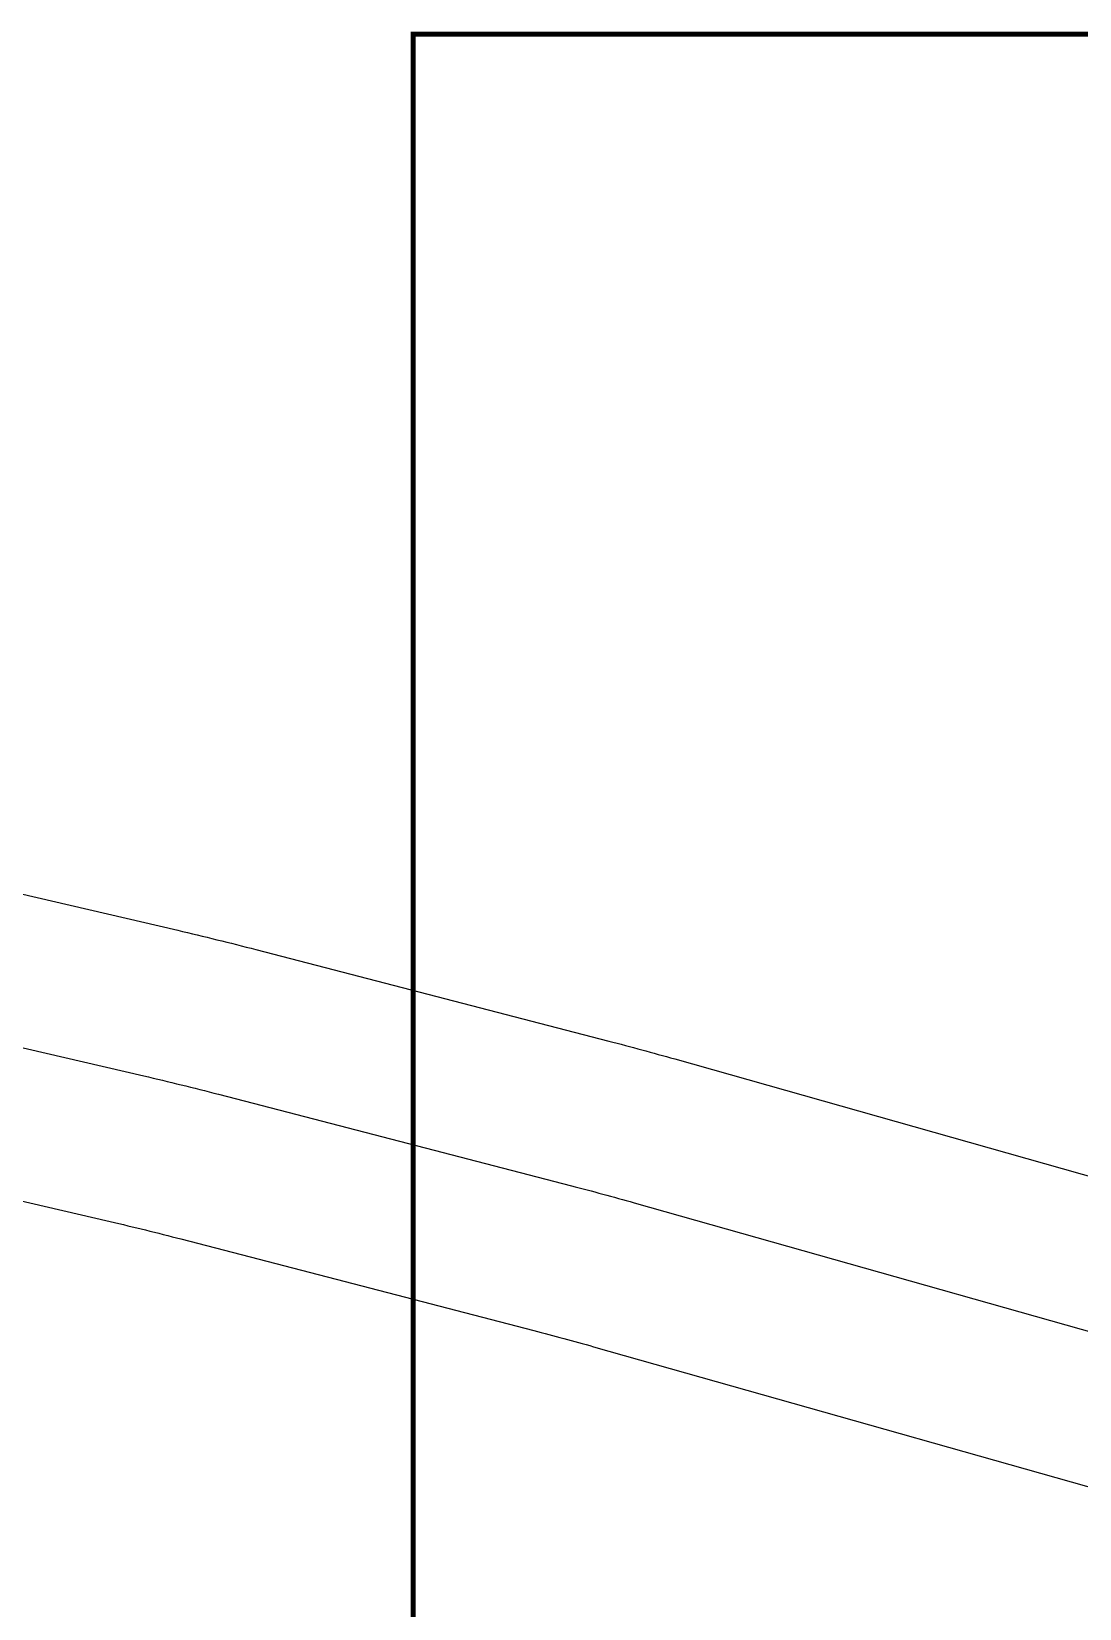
# Model space of a CAD drawing. Extents: x 529262 to 576451, y 2694391 to 2717535.
# Drawn here: x 565024 to 565129.2, y 2710690.5 to 2710848.8 of the extents above; entities that cross this region are included whole.
import ezdxf
from ezdxf.xclip import XClip

# ---------------------------------------------------------------- set-up
doc = ezdxf.new("R2010")
doc.units = 0
doc.header["$XCLIPFRAME"] = 0
for name, color, linetype in [('PP-COM', 7, 'Continuous'), ('RD-中线', 40, 'Continuous'), ('RD-红线', 7, 'Continuous')]:
    doc.layers.add(name, color=color, linetype=linetype)

# ---------------------------------------------------------------- blocks, each defined once
blk = doc.blocks.new('A$C19FD0107')
at = {"layer": 'RD-中线', "color": 8}
blk.add_lwpolyline([(-6064, 16376.88), (-5962.75, 16353.38, -0.006431), (-5955.25, 16351.54), (-5919.83, 16342.36, -0.005446), (-5913.53, 16340.65), (-5848.65, 16322.3, 0.02026), (-5836.84, 16319.47), (-5786, 16309.46)], format="xyb", dxfattribs=at)
at = {"layer": 'RD-红线', "color": 8}
for points in [[(-6043.08, 16387.43), (-5959.35, 16367.99, -0.006431), (-5951.49, 16366.06), (-5916.07, 16356.88, -0.005446), (-5909.45, 16355.08), (-5844.57, 16336.74, 0.02026), (-5833.94, 16334.19), (-5820.89, 16331.62)], [(-6343.83, 16356.05), (-6333.45, 16359.84, -0.004729), (-6328.37, 16361.64), (-6274.79, 16380.05, -0.092841), (-6243.83, 16384.6), (-6206.52, 16383.14, -0.007541), (-6197.94, 16382.67), (-6178.83, 16381.34, -0.010952), (-6166.4, 16380.2), (-6147.99, 16378.11, -0.023827), (-6121.19, 16373.76), (-6075.33, 16364.06, -0.004884), (-6069.9, 16362.85), (-6067.39, 16362.27), (-5966.14, 16338.77, -0.006431), (-5959.02, 16337.02), (-5923.6, 16327.84, -0.005446), (-5917.61, 16326.21), (-5852.73, 16307.87, 0.02026), (-5839.73, 16304.76), (-5820.11, 16300.89)]]:
    blk.add_lwpolyline(points, format="xyb", dxfattribs=at)

msp = doc.modelspace()

# ---------------------------------------------------------------- linework, layer by layer
at = {"const_width": 0.5}
msp.add_lwpolyline([(565062.29, 2710848.526), (565062.311, 2710129.036), (565387.805, 2710129.522), (565387.797, 2710202.437), (565633.664, 2710202.354), (565633.677, 2710848.495), (565062.29, 2710848.526)], dxfattribs=at)

# ---------------------------------------------------------------- block references
at = {"layer": 'PP-COM'}
ref = msp.add_blockref('A$C19FD0107', (570997.993, 2694390.603), dxfattribs=at)
XClip(ref).set_block_clipping_path([(-9366.4383134884, 14428.6043910822), (-3328.4480743363, 17452.7484863754)])

doc.saveas('drawing.dxf')
